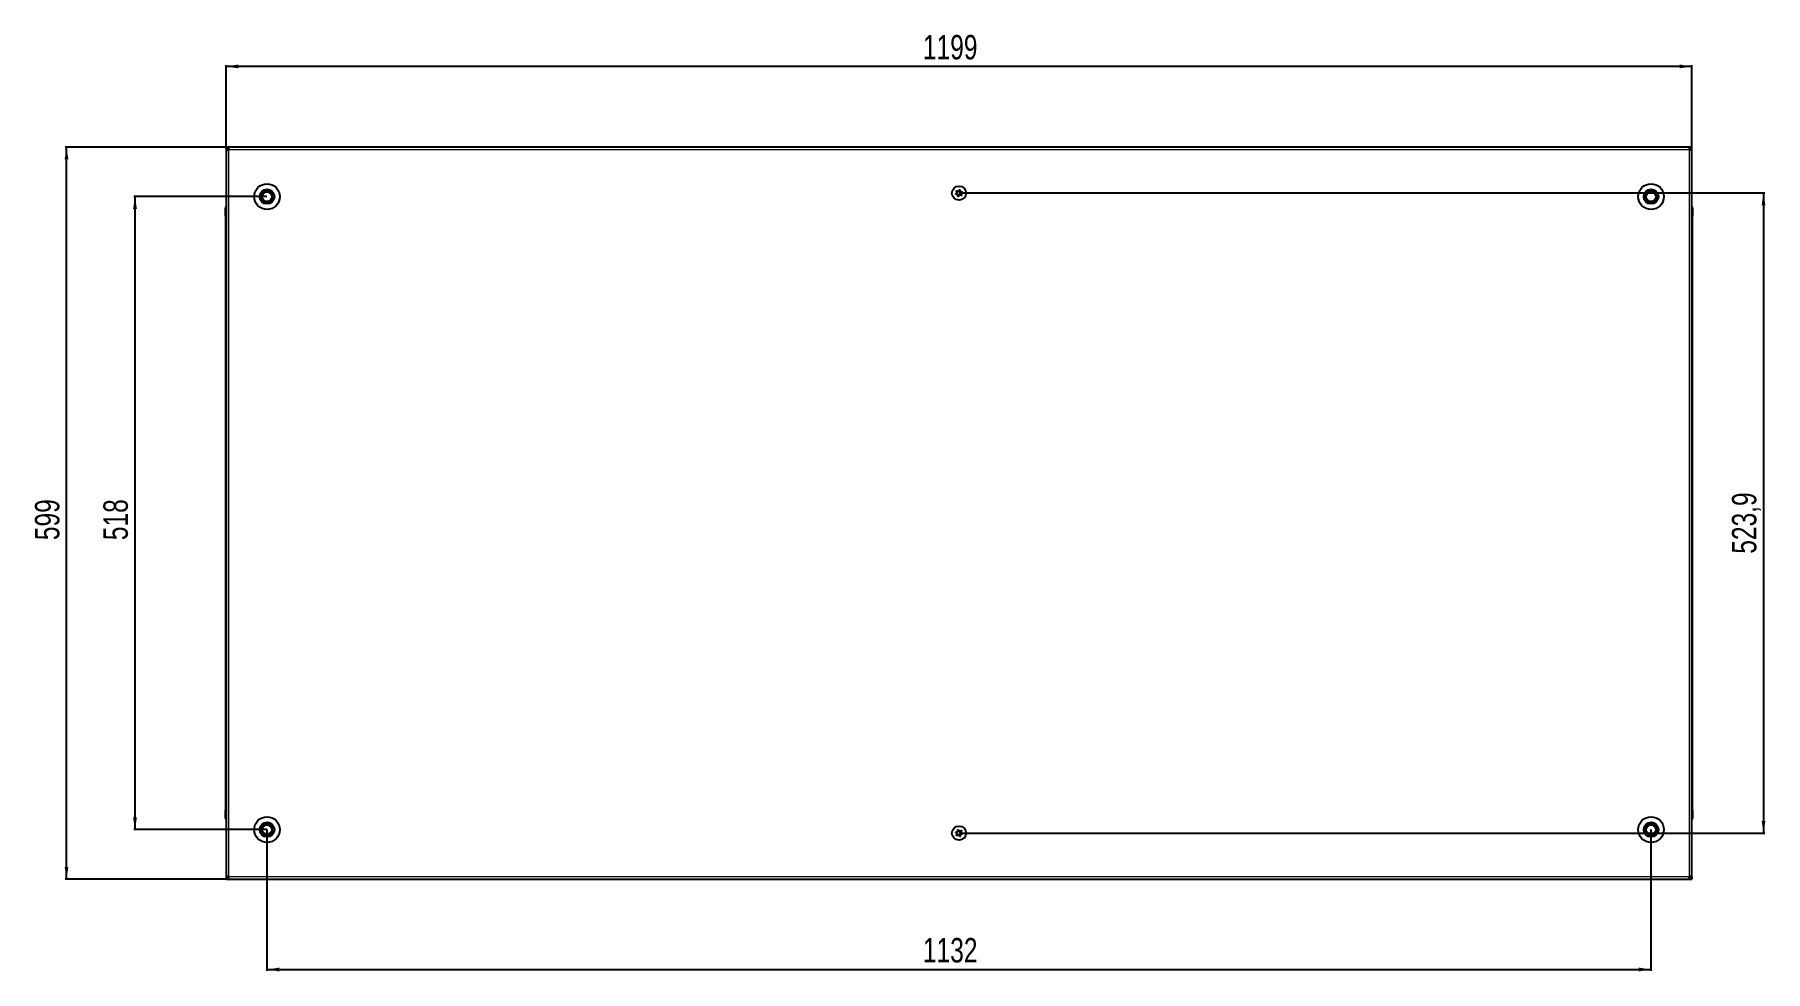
# Model space of a CAD drawing. Header units: millimetres. Extents: x 1315 to 6233, y -1323 to 1654.
# Drawn here: x 1315 to 2730, y 801 to 1568 of the extents above; entities that cross this region are included whole.
import ezdxf

# ---------------------------------------------------------------- set-up
doc = ezdxf.new("R2010")
doc.units = ezdxf.units.MM
doc.layers.add('FORMAT', color=7, linetype='Continuous')
doc.styles.add('SLDTEXTSTYLE0', font='TXT', dxfattribs={"width": 0.75})
doc.dimstyles.new('SLDDIMSTYLE0', dxfattribs={"dimtxt": 20, "dimasz": 10, "dimexe": 0, "dimexo": 0.0625, "dimgap": 5, "dimtad": 2, "dimdec": 1, "dimrnd": 1e-09, "dimzin": 12, "dimdsep": 46, "dimtxsty": 'SLDTEXTSTYLE0', "dimsah": 1, "dimcen": 0.09, "dimadec": 0, "dimazin": 3, "dimtfac": 1, "dimtofl": 0, "dimtmove": 0, "dimatfit": 3, "dimfxl": 0, "dimfrac": 2, "dimtolj": 1, "dimtzin": 12, "dimarcsym": 0})

# ---------------------------------------------------------------- blocks, each defined once
blk = doc.blocks.new('_D')
at = {"layer": 'FORMAT'}
for p, q in [((1471.3, 1475.8), (1339.8, 1475.8)), ((1340.8, 876.8), (1340.8, 1475.8)), ((1471.3, 876.8), (1339.8, 876.8))]:
    blk.add_line(p, q, dxfattribs=at)
for points in [[(1340.8, 1475.8), (1339.3, 1465.8), (1342.4, 1465.8)], [(1340.8, 876.8), (1342.4, 886.8), (1339.3, 886.8)]]:
    blk.add_solid(points, dxfattribs=at)
at = {"layer": 'FORMAT', "insert": (1315, 1154.2), "char_height": 20, "attachment_point": 1, "rotation": 90, "style": 'SLDTEXTSTYLE0'}
blk.add_mtext('599', dxfattribs=at)
blk = doc.blocks.new('_D_1')
at = {"layer": 'FORMAT'}
for p, q in [((1471.3, 1475.8), (1471.3, 1542.8)), ((2670.3, 1541.8), (1471.3, 1541.8)), ((2670.3, 1475.8), (2670.3, 1542.8))]:
    blk.add_line(p, q, dxfattribs=at)
for points in [[(1471.3, 1541.8), (1481.3, 1540.3), (1481.3, 1543.4)], [(2670.3, 1541.8), (2660.3, 1543.4), (2660.3, 1540.3)]]:
    blk.add_solid(points, dxfattribs=at)
at = {"layer": 'FORMAT', "insert": (2041.3, 1567.6), "char_height": 20, "attachment_point": 1, "style": 'SLDTEXTSTYLE0'}
blk.add_mtext('1199', dxfattribs=at)
blk = doc.blocks.new('_D_2')
at = {"layer": 'FORMAT'}
for p, q in [((1504.8, 917.3), (1504.8, 801.8)), ((2636.8, 917.3), (2636.8, 801.8)), ((1504.8, 802.8), (2636.8, 802.8))]:
    blk.add_line(p, q, dxfattribs=at)
for points in [[(1504.8, 802.8), (1514.8, 801.3), (1514.8, 804.4)], [(2636.8, 802.8), (2626.8, 804.4), (2626.8, 801.3)]]:
    blk.add_solid(points, dxfattribs=at)
at = {"layer": 'FORMAT', "insert": (2041.3, 828.6), "char_height": 20, "attachment_point": 1, "style": 'SLDTEXTSTYLE0'}
blk.add_mtext('1132', dxfattribs=at)
blk = doc.blocks.new('_D_3')
at = {"layer": 'FORMAT'}
for p, q in [((2070.8, 1438.3), (2729.8, 1438.3)), ((2728.8, 1438.3), (2728.8, 914.5)), ((2070.8, 914.5), (2729.8, 914.5))]:
    blk.add_line(p, q, dxfattribs=at)
for points in [[(2728.8, 1438.3), (2727.3, 1428.3), (2730.4, 1428.3)], [(2728.8, 914.5), (2730.4, 924.5), (2727.3, 924.5)]]:
    blk.add_solid(points, dxfattribs=at)
at = {"layer": 'FORMAT', "insert": (2703, 1143.1), "char_height": 20, "attachment_point": 1, "rotation": 90, "style": 'SLDTEXTSTYLE0'}
blk.add_mtext('523,9', dxfattribs=at)
blk = doc.blocks.new('_D_4')
at = {"layer": 'FORMAT'}
for p, q in [((1504.8, 1435.3), (1395.8, 1435.3)), ((1396.8, 1435.3), (1396.8, 917.3)), ((1504.8, 917.3), (1395.8, 917.3))]:
    blk.add_line(p, q, dxfattribs=at)
for points in [[(1396.8, 1435.3), (1395.3, 1425.3), (1398.4, 1425.3)], [(1396.8, 917.3), (1398.4, 927.3), (1395.3, 927.3)]]:
    blk.add_solid(points, dxfattribs=at)
at = {"layer": 'FORMAT', "insert": (1371, 1154.2), "char_height": 20, "attachment_point": 1, "rotation": 90, "style": 'SLDTEXTSTYLE0'}
blk.add_mtext('518', dxfattribs=at)

msp = doc.modelspace()

# ---------------------------------------------------------------- linework, layer by layer
at = {"color": 7, "linetype": 'Continuous', "lineweight": 25}
for p, q in [((1473.42, 1475.82), (1471.32, 1475.82)), ((1471.32, 1474.32), (1471.32, 1475.82)), ((1471.32, 1474.32), (1473.42, 1474.32)), ((1471.32, 1474.32), (1471.32, 1473.72)), ((1471.32, 1473.72), (1471.32, 878.92)), ((1471.32, 1473.72), (1473.42, 1473.72)), ((1473.42, 1475.82), (1473.42, 1473.72)), ((2668.22, 1475.82), (1473.42, 1475.82)), ((2668.22, 1473.72), (2668.22, 1475.82)), ((2670.32, 1475.82), (2668.22, 1475.82)), ((2668.22, 1474.32), (2670.32, 1474.32)), ((2668.22, 1473.72), (2670.32, 1473.72)), ((2670.32, 1474.32), (2670.32, 1475.82)), ((2670.32, 1473.72), (2670.32, 1474.32)), ((2670.32, 878.92), (2670.32, 1473.72)), ((1470.82, 1425.82), (1470.82, 1419.32)), ((1470.82, 1419.32), (1470.82, 1425.82)), ((1470.82, 1419.32), (1470.82, 1419.32)), ((1471.32, 1419.32), (1470.82, 1419.32)), ((1470.97, 1419.32), (1470.97, 933.32)), ((2670.32, 1427.15), (2670.32, 1427.15)), ((2670.32, 1419.32), (2670.82, 1419.32)), ((2670.67, 933.32), (2670.67, 1419.32)), ((2670.82, 1425.82), (2670.82, 1419.32)), ((2670.82, 1419.32), (2670.82, 1425.82)), ((2670.82, 1419.32), (2670.82, 1419.32)), ((2670.82, 1419.32), (2670.82, 1419.32)), ((1470.82, 926.82), (1470.82, 933.32)), ((1470.82, 933.32), (1470.82, 933.32)), ((1470.82, 933.32), (1470.82, 933.32)), ((1470.82, 933.32), (1470.82, 926.82)), ((1471.32, 933.32), (1470.82, 933.32)), ((1471.32, 925.5), (1471.32, 925.5)), ((2670.32, 933.32), (2670.82, 933.32)), ((2670.82, 933.32), (2670.82, 933.32)), ((2670.82, 926.82), (2670.82, 933.32)), ((2670.82, 933.32), (2670.82, 926.82)), ((1473.42, 878.92), (1471.32, 878.92)), ((1471.32, 878.92), (1471.32, 878.32)), ((1471.32, 878.32), (1471.32, 876.82)), ((1473.42, 878.32), (1471.32, 878.32)), ((1473.42, 878.92), (1473.42, 876.82)), ((2668.22, 876.82), (2668.22, 878.92)), ((2670.32, 878.92), (2668.22, 878.92)), ((2670.32, 878.32), (2668.22, 878.32)), ((2670.32, 878.32), (2670.32, 878.92)), ((2670.32, 878.32), (2670.32, 876.82)), ((1471.32, 876.82), (1473.42, 876.82)), ((1473.42, 876.82), (2668.22, 876.82)), ((2668.22, 876.82), (2670.32, 876.82))]:
    msp.add_line(p, q, dxfattribs=at)
at = {"color": 8, "linetype": 'Continuous', "lineweight": 18}
for p, q in [((1473.42, 1473.72), (1473.42, 878.92)), ((2668.22, 1473.72), (1473.42, 1473.72)), ((2668.22, 878.92), (2668.22, 1473.72)), ((1471.32, 1425.82), (1470.82, 1425.82)), ((2670.32, 1425.82), (2670.82, 1425.82)), ((1471.32, 926.82), (1470.82, 926.82)), ((2670.32, 926.82), (2670.82, 926.82)), ((1473.42, 878.92), (2668.22, 878.92))]:
    msp.add_line(p, q, dxfattribs=at)
at = {"color": 7, "linetype": 'Continuous', "lineweight": 25}
for centre, radius in [((1504.82, 1435.32), 10.5), ((2070.82, 1438.17), 5.79), ((2636.82, 1435.32), 10.5), ((1504.82, 1435.32), 6), ((1504.82, 1435.32), 3.9), ((2070.82, 1438.17), 1.85), ((2636.82, 1435.32), 6), ((2636.82, 1435.32), 3.9), ((1504.82, 917.32), 10.5), ((1504.82, 917.32), 6), ((1504.82, 917.32), 3.9), ((2070.82, 914.47), 5.79), ((2636.82, 917.32), 10.5), ((2636.82, 917.32), 6), ((2636.82, 917.32), 3.9), ((2070.82, 914.47), 1.85)]:
    msp.add_circle(centre, radius, dxfattribs=at)
for centre, radius, start, end in [((1504.82, 1435.32), 4.62, 120, 180), ((1504.82, 1435.32), 4.62, 180, 240), ((1504.82, 1435.32), 4.62, 60, 120), ((1504.82, 1435.32), 4.62, 240, 300), ((1504.82, 1435.32), 4.62, 360, 60), ((1504.82, 1435.32), 4.62, 300, 360), ((2636.82, 1435.32), 4.62, 120, 180), ((2636.82, 1435.32), 4.62, 180, 240), ((2636.82, 1435.32), 4.62, 60, 120), ((2636.82, 1435.32), 4.62, 240, 300), ((2636.82, 1435.32), 4.62, 360, 60), ((2636.82, 1435.32), 4.62, 300, 360), ((1472.82, 1425.82), 2, 138.59038, 180), ((2668.82, 1425.82), 2, 33.94202, 41.40962), ((2668.82, 1425.82), 2, 0, 41.40962), ((2668.82, 1425.82), 2, 0, 18.58003), ((1472.82, 926.82), 2, 180, 199.56674), ((1472.82, 926.82), 2, 180, 221.40962), ((1472.82, 926.82), 2, 213.78451, 221.40962), ((1504.82, 917.32), 4.62, 120, 180), ((1504.82, 917.32), 4.62, 60, 120), ((1504.82, 917.32), 4.62, 360, 60), ((2636.82, 917.32), 4.62, 120, 180), ((2636.82, 917.32), 4.62, 60, 120), ((2636.82, 917.32), 4.62, 360, 60), ((2668.82, 926.82), 2, 318.57492, 360), ((2668.82, 926.82), 2, 318.59038, 0), ((1504.82, 917.32), 4.62, 180, 240), ((1504.82, 917.32), 4.62, 240, 300), ((1504.82, 917.32), 4.62, 300, 360), ((2636.82, 917.32), 4.62, 180, 240), ((2636.82, 917.32), 4.62, 240, 300), ((2636.82, 917.32), 4.62, 300, 360)]:
    msp.add_arc(centre, radius, start, end, dxfattribs=at)
for points, knots in [([(1500.2, 1435.32), (1500.53, 1435.9), (1501.1, 1436.88), (1501.92, 1438.3), (1502.33, 1439.01), (1502.51, 1439.32)], [0, 0, 0, 0, 0.4391308, 0.7513783, 1, 1, 1, 1]), ([(1502.51, 1431.32), (1502.18, 1431.9), (1501.61, 1432.88), (1500.79, 1434.3), (1500.38, 1435.01), (1500.2, 1435.32)], [0, 0, 0, 0, 0.4391308, 0.7513783, 1, 1, 1, 1]), ([(1502.51, 1439.32), (1502.71, 1439.32), (1503.42, 1439.32), (1504.72, 1439.32), (1506.11, 1439.32), (1506.86, 1439.32), (1507.13, 1439.32)], [0, 0, 0, 0, 0.1393293, 0.4852696, 0.8163565, 1, 1, 1, 1]), ([(1507.13, 1431.32), (1506.86, 1431.32), (1506.11, 1431.32), (1504.72, 1431.32), (1503.42, 1431.32), (1502.71, 1431.32), (1502.51, 1431.32)], [0, 0, 0, 0, 0.1836435, 0.5147304, 0.8606707, 1, 1, 1, 1]), ([(1507.13, 1439.32), (1507.46, 1438.75), (1508.03, 1437.77), (1508.85, 1436.35), (1509.26, 1435.64), (1509.44, 1435.32)], [0, 0, 0, 0, 0.4391308, 0.7513783, 1, 1, 1, 1]), ([(1509.44, 1435.32), (1509.11, 1434.75), (1508.54, 1433.77), (1507.72, 1432.35), (1507.31, 1431.64), (1507.13, 1431.32)], [0, 0, 0, 0, 0.4391308, 0.7513783, 1, 1, 1, 1]), ([(2068.73, 1440.04), (2068.72, 1440.03), (2068.71, 1440), (2068.71, 1439.95), (2068.73, 1439.8), (2068.87, 1439.44), (2069.06, 1438.94), (2068.96, 1438.31), (2068.64, 1437.91), (2068.36, 1437.63), (2068.21, 1437.45), (2068.16, 1437.36), (2068.15, 1437.32), (2068.16, 1437.29), (2068.18, 1437.26), (2068.24, 1437.22), (2068.5, 1437.15), (2068.97, 1437.09), (2069.64, 1436.85), (2069.96, 1436.21), (2070.06, 1435.75), (2070.16, 1435.5), (2070.21, 1435.45), (2070.24, 1435.43), (2070.27, 1435.43), (2070.31, 1435.44), (2070.34, 1435.46), (2070.41, 1435.51), (2070.56, 1435.68), (2070.8, 1435.98), (2071.17, 1436.34), (2071.78, 1436.51), (2072.3, 1436.38), (2072.68, 1436.28), (2072.83, 1436.27), (2072.89, 1436.29), (2072.91, 1436.31), (2072.93, 1436.34), (2072.93, 1436.4), (2072.91, 1436.54), (2072.77, 1436.9), (2072.58, 1437.41), (2072.68, 1438.04), (2073, 1438.44), (2073.28, 1438.72), (2073.43, 1438.9), (2073.48, 1438.98), (2073.49, 1439.03), (2073.48, 1439.06), (2073.46, 1439.08), (2073.4, 1439.13), (2073.14, 1439.2), (2072.67, 1439.25), (2072, 1439.5), (2071.68, 1440.13), (2071.58, 1440.6), (2071.48, 1440.85), (2071.43, 1440.9), (2071.4, 1440.91), (2071.37, 1440.92), (2071.33, 1440.91), (2071.3, 1440.89), (2071.23, 1440.84), (2071.08, 1440.67), (2070.84, 1440.37), (2070.47, 1440.01), (2069.86, 1439.84), (2069.34, 1439.97), (2068.96, 1440.06), (2068.81, 1440.07), (2068.75, 1440.06), (2068.74, 1440.04), (2068.73, 1440.04)], [0, 0, 0, 0, 0.0020087, 0.00442, 0.0093647, 0.0255282, 0.0677053, 0.0957862, 0.1246456, 0.1503415, 0.1605194, 0.1633943, 0.1656965, 0.1672448, 0.1688741, 0.1707699, 0.1786058, 0.2119941, 0.2499945, 0.2879948, 0.3213831, 0.329219, 0.3311148, 0.3327441, 0.3342924, 0.3362166, 0.3385353, 0.3413178, 0.349662, 0.3753578, 0.4042173, 0.4322982, 0.4744753, 0.4906388, 0.4966691, 0.49844, 0.5, 0.5020087, 0.50442, 0.5093647, 0.5255282, 0.5677053, 0.5957862, 0.6246456, 0.6503415, 0.6605194, 0.6633943, 0.6656965, 0.6672448, 0.6688741, 0.6707699, 0.6786058, 0.7119941, 0.7499945, 0.7879948, 0.8213831, 0.829219, 0.8311148, 0.8327441, 0.8342924, 0.8362166, 0.8385353, 0.8413178, 0.849662, 0.8753578, 0.9042173, 0.9322982, 0.9744753, 0.9906388, 0.9966691, 0.99844, 1, 1, 1, 1]), ([(2632.2, 1435.32), (2632.53, 1435.9), (2633.1, 1436.88), (2633.92, 1438.3), (2634.33, 1439.01), (2634.51, 1439.32)], [0, 0, 0, 0, 0.4391308, 0.7513783, 1, 1, 1, 1]), ([(2634.51, 1431.32), (2634.18, 1431.9), (2633.61, 1432.88), (2632.79, 1434.3), (2632.38, 1435.01), (2632.2, 1435.32)], [0, 0, 0, 0, 0.4391308, 0.7513783, 1, 1, 1, 1]), ([(2634.51, 1439.32), (2634.71, 1439.32), (2635.42, 1439.32), (2636.72, 1439.32), (2638.11, 1439.32), (2638.86, 1439.32), (2639.13, 1439.32)], [0, 0, 0, 0, 0.1393293, 0.4852696, 0.8163565, 1, 1, 1, 1]), ([(2639.13, 1431.32), (2638.86, 1431.32), (2638.11, 1431.32), (2636.72, 1431.32), (2635.42, 1431.32), (2634.71, 1431.32), (2634.51, 1431.32)], [0, 0, 0, 0, 0.1836435, 0.5147304, 0.8606707, 1, 1, 1, 1]), ([(2639.13, 1439.32), (2639.46, 1438.75), (2640.03, 1437.77), (2640.85, 1436.35), (2641.26, 1435.64), (2641.44, 1435.32)], [0, 0, 0, 0, 0.4391308, 0.7513783, 1, 1, 1, 1]), ([(2641.44, 1435.32), (2641.11, 1434.75), (2640.54, 1433.77), (2639.72, 1432.35), (2639.31, 1431.64), (2639.13, 1431.32)], [0, 0, 0, 0, 0.4391308, 0.7513783, 1, 1, 1, 1]), ([(1500.2, 917.32), (1500.53, 917.9), (1501.1, 918.88), (1501.92, 920.3), (1502.33, 921.01), (1502.51, 921.32)], [0, 0, 0, 0, 0.4391308, 0.7513783, 1, 1, 1, 1]), ([(1502.51, 921.32), (1502.71, 921.32), (1503.42, 921.32), (1504.72, 921.32), (1506.11, 921.32), (1506.86, 921.32), (1507.13, 921.32)], [0, 0, 0, 0, 0.1393293, 0.4852696, 0.8163565, 1, 1, 1, 1]), ([(1507.13, 921.32), (1507.46, 920.75), (1508.03, 919.77), (1508.85, 918.35), (1509.26, 917.64), (1509.44, 917.32)], [0, 0, 0, 0, 0.4391308, 0.7513783, 1, 1, 1, 1]), ([(2632.2, 917.32), (2632.53, 917.9), (2633.1, 918.88), (2633.92, 920.3), (2634.33, 921.01), (2634.51, 921.32)], [0, 0, 0, 0, 0.4391308, 0.7513783, 1, 1, 1, 1]), ([(2634.51, 921.32), (2634.71, 921.32), (2635.42, 921.32), (2636.72, 921.32), (2638.11, 921.32), (2638.86, 921.32), (2639.13, 921.32)], [0, 0, 0, 0, 0.1393293, 0.4852696, 0.8163565, 1, 1, 1, 1]), ([(2639.13, 921.32), (2639.46, 920.75), (2640.03, 919.77), (2640.85, 918.35), (2641.26, 917.64), (2641.44, 917.32)], [0, 0, 0, 0, 0.4391308, 0.7513783, 1, 1, 1, 1]), ([(1502.51, 913.32), (1502.18, 913.9), (1501.61, 914.88), (1500.79, 916.3), (1500.38, 917.01), (1500.2, 917.32)], [0, 0, 0, 0, 0.4391308, 0.7513783, 1, 1, 1, 1]), ([(1507.13, 913.32), (1506.86, 913.32), (1506.11, 913.32), (1504.72, 913.32), (1503.42, 913.32), (1502.71, 913.32), (1502.51, 913.32)], [0, 0, 0, 0, 0.1836435, 0.5147304, 0.8606707, 1, 1, 1, 1]), ([(1509.44, 917.32), (1509.11, 916.75), (1508.54, 915.77), (1507.72, 914.35), (1507.31, 913.64), (1507.13, 913.32)], [0, 0, 0, 0, 0.4391308, 0.7513783, 1, 1, 1, 1]), ([(2073.55, 913.83), (2073.55, 913.84), (2073.55, 913.87), (2073.52, 913.92), (2073.43, 914.04), (2073.14, 914.29), (2072.73, 914.64), (2072.52, 915.24), (2072.61, 915.75), (2072.72, 916.13), (2072.77, 916.36), (2072.77, 916.45), (2072.76, 916.49), (2072.73, 916.52), (2072.7, 916.53), (2072.63, 916.54), (2072.37, 916.48), (2071.93, 916.3), (2071.23, 916.2), (2070.64, 916.61), (2070.33, 916.96), (2070.12, 917.13), (2070.05, 917.16), (2070.02, 917.16), (2069.99, 917.15), (2069.97, 917.12), (2069.94, 917.09), (2069.91, 917.01), (2069.86, 916.79), (2069.79, 916.41), (2069.64, 915.92), (2069.19, 915.48), (2068.66, 915.35), (2068.28, 915.25), (2068.15, 915.19), (2068.11, 915.14), (2068.09, 915.11), (2068.09, 915.08), (2068.12, 915.02), (2068.21, 914.91), (2068.5, 914.66), (2068.91, 914.3), (2069.12, 913.71), (2069.03, 913.2), (2068.92, 912.82), (2068.87, 912.59), (2068.87, 912.49), (2068.88, 912.45), (2068.91, 912.43), (2068.94, 912.41), (2069.01, 912.41), (2069.27, 912.47), (2069.71, 912.64), (2070.41, 912.74), (2071, 912.34), (2071.31, 911.98), (2071.52, 911.81), (2071.58, 911.79), (2071.62, 911.79), (2071.65, 911.8), (2071.67, 911.82), (2071.69, 911.86), (2071.73, 911.94), (2071.78, 912.16), (2071.85, 912.53), (2072, 913.03), (2072.45, 913.47), (2072.98, 913.6), (2073.36, 913.7), (2073.49, 913.76), (2073.53, 913.8), (2073.54, 913.82), (2073.55, 913.83)], [0, 0, 0, 0, 0.0020087, 0.00442, 0.0093647, 0.0255282, 0.0677053, 0.0957862, 0.1246456, 0.1503415, 0.1605194, 0.1633943, 0.1656965, 0.1672448, 0.1688741, 0.1707699, 0.1786058, 0.2119941, 0.2499945, 0.2879948, 0.3213831, 0.329219, 0.3311148, 0.3327441, 0.3342924, 0.3362166, 0.3385353, 0.3413178, 0.349662, 0.3753578, 0.4042173, 0.4322982, 0.4744753, 0.4906388, 0.4966691, 0.49844, 0.5, 0.5020087, 0.50442, 0.5093647, 0.5255282, 0.5677053, 0.5957862, 0.6246456, 0.6503415, 0.6605194, 0.6633943, 0.6656965, 0.6672448, 0.6688741, 0.6707699, 0.6786058, 0.7119941, 0.7499945, 0.7879948, 0.8213831, 0.829219, 0.8311148, 0.8327441, 0.8342924, 0.8362166, 0.8385353, 0.8413178, 0.849662, 0.8753578, 0.9042173, 0.9322982, 0.9744753, 0.9906388, 0.9966691, 0.99844, 1, 1, 1, 1]), ([(2634.51, 913.32), (2634.18, 913.9), (2633.61, 914.88), (2632.79, 916.3), (2632.38, 917.01), (2632.2, 917.32)], [0, 0, 0, 0, 0.4391308, 0.7513783, 1, 1, 1, 1]), ([(2639.13, 913.32), (2638.86, 913.32), (2638.11, 913.32), (2636.72, 913.32), (2635.42, 913.32), (2634.71, 913.32), (2634.51, 913.32)], [0, 0, 0, 0, 0.1836435, 0.5147304, 0.8606707, 1, 1, 1, 1]), ([(2641.44, 917.32), (2641.11, 916.75), (2640.54, 915.77), (2639.72, 914.35), (2639.31, 913.64), (2639.13, 913.32)], [0, 0, 0, 0, 0.4391308, 0.7513783, 1, 1, 1, 1])]:
    msp.add_open_spline(points, degree=3, knots=knots, dxfattribs=at)

# ---------------------------------------------------------------- dimensions: what is measured, and where the dimension line sits
at = {"layer": 'FORMAT'}
for base, p1, p2, picture, middle in [((1471.32, 1541.82), (2670.32, 1475.82), (1471.32, 1475.82), '_D_1', (2070.82, 1541.82)), ((2636.82, 802.82), (1504.82, 917.32), (2636.82, 917.32), '_D_2', (2070.82, 802.82))]:
    dim = msp.add_linear_dim(base=base, p1=p1, p2=p2, dimstyle='SLDDIMSTYLE0', dxfattribs=at)
    dim.commit()
    dim.dimension.update_dxf_attribs({"geometry": picture, "text_midpoint": middle, "dimtype": 160})
for base, p1, p2, picture, middle in [((1340.82, 1475.82), (1471.32, 876.82), (1471.32, 1475.82), '_D', (1340.82, 1176.32)), ((1396.82, 917.32), (1504.82, 1435.32), (1504.82, 917.32), '_D_4', (1396.82, 1176.32)), ((2728.8202948, 914.47343353), (2070.8199379, 1438.32343353), (2070.8199379, 914.47343353), '_D_3', (2728.8202948, 1176.39843353))]:
    dim = msp.add_linear_dim(base=base, p1=p1, p2=p2, angle=90, dimstyle='SLDDIMSTYLE0', dxfattribs=at)
    dim.commit()
    dim.dimension.update_dxf_attribs({"geometry": picture, "text_midpoint": middle, "dimtype": 160})

doc.saveas('drawing.dxf')
